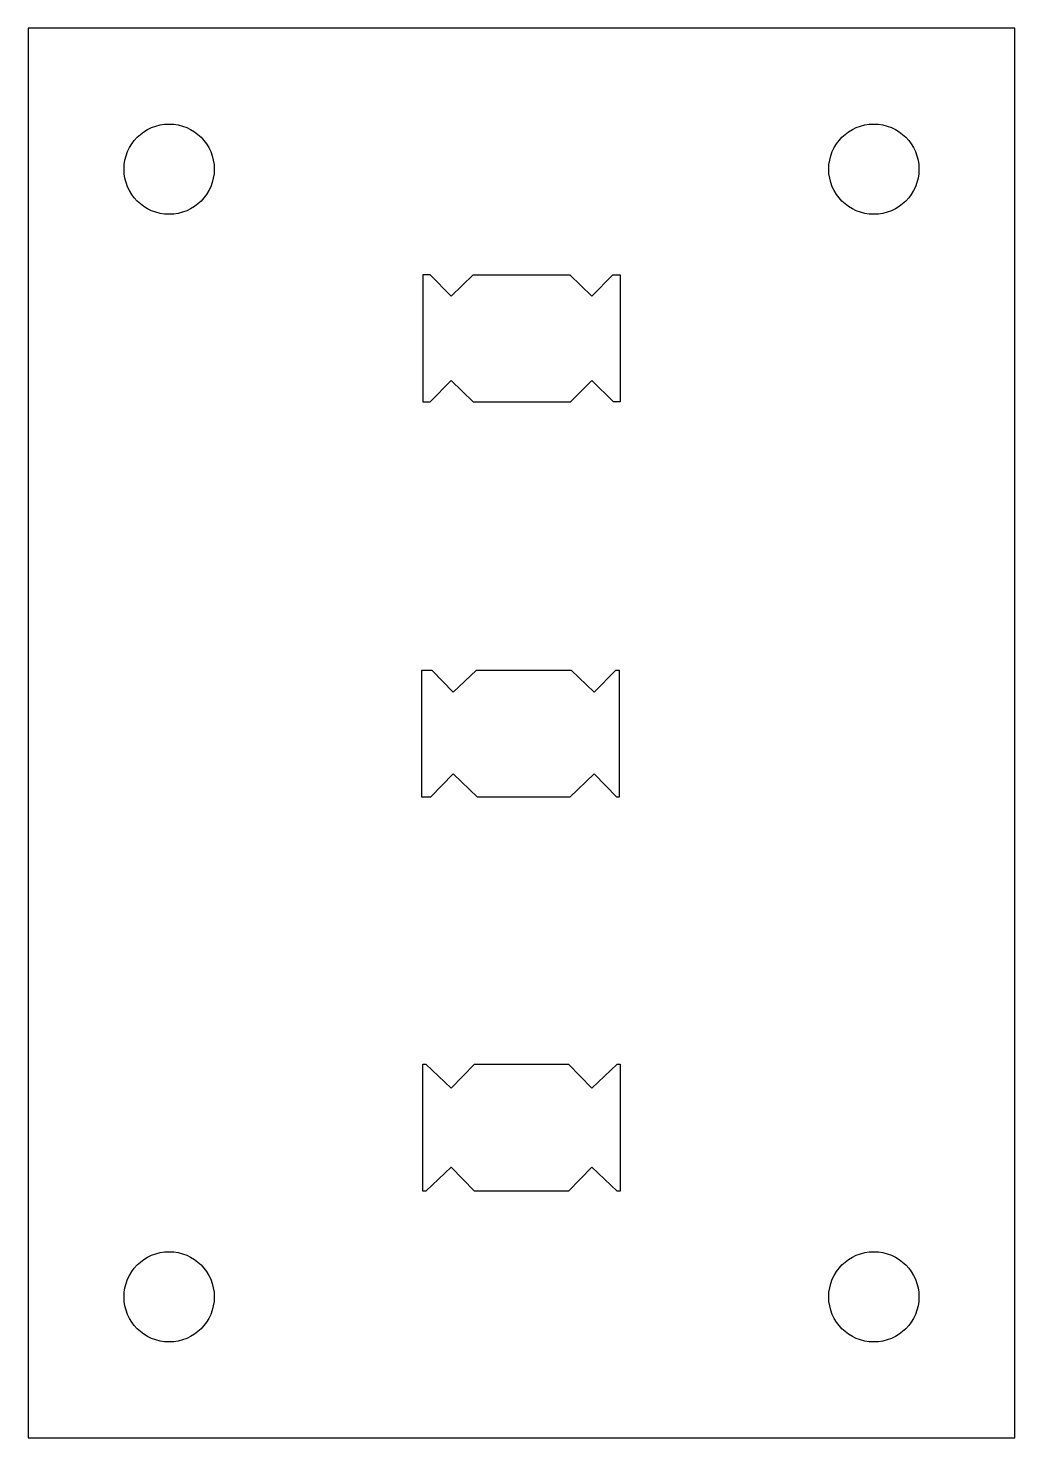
# Model space of a CAD drawing. Header units: millimetres. Extents: x -17.5 to 17.5, y -25 to 25.
import ezdxf

# ---------------------------------------------------------------- set-up
doc = ezdxf.new("R2010")
doc.units = ezdxf.units.MM
doc.layers.add('Sketch', color=7, linetype='CONTINUOUS')

msp = doc.modelspace()

# ---------------------------------------------------------------- linework, layer by layer
at = {"layer": 'Sketch'}
for p, q in [((17.5, 25), (-17.5, 25)), ((-17.5, 25), (-17.5, -25)), ((17.5, -25), (17.5, 25)), ((-3.5, 16.25), (-3.5, 11.75)), ((-3.237, 16.25), (-3.5, 16.25)), ((-2.5, 15.5), (-3.237, 16.25)), ((-2.5, 15.5), (-1.71, 16.25)), ((-1.71, 16.25), (1.71, 16.25)), ((2.5, 15.5), (1.71, 16.25)), ((2.5, 15.5), (3.237, 16.25)), ((3.238, 16.25), (3.5, 16.25)), ((3.5, 16.25), (3.5, 11.75)), ((-2.5, 12.5), (-3.237, 11.75)), ((-2.5, 12.5), (-1.71, 11.75)), ((2.5, 12.5), (1.737, 11.75)), ((2.5, 12.5), (3.263, 11.75)), ((-3.5, 11.75), (-3.237, 11.75)), ((-1.71, 11.75), (1.737, 11.75)), ((3.5, 11.75), (3.263, 11.75)), ((-3.535, -2.271), (-3.535, 2.229)), ((-3.535, 2.229), (-3.186, 2.229)), ((-2.422, 1.452), (-3.186, 2.229)), ((-2.422, 1.452), (-1.602, 2.229)), ((-1.602, 2.229), (1.759, 2.229)), ((2.578, 1.452), (1.759, 2.229)), ((2.578, 1.452), (3.343, 2.229)), ((3.343, 2.229), (3.465, 2.229)), ((3.465, 2.229), (3.465, -2.271)), ((-2.422, -1.448), (-3.23, -2.271)), ((-2.422, -1.448), (-1.555, -2.271)), ((2.578, -1.448), (1.712, -2.271)), ((2.578, -1.448), (3.387, -2.271)), ((-3.23, -2.271), (-3.535, -2.271)), ((1.712, -2.271), (-1.555, -2.271)), ((3.465, -2.271), (3.387, -2.271)), ((-3.5, -16.25), (-3.5, -11.75)), ((-3.5, -11.75), (-3.396, -11.75)), ((-2.5, -12.6), (-3.396, -11.75)), ((-2.5, -12.6), (-1.665, -11.75)), ((-1.665, -11.75), (1.665, -11.75)), ((2.5, -12.6), (1.665, -11.75)), ((2.5, -12.6), (3.396, -11.75)), ((3.396, -11.75), (3.5, -11.75)), ((3.5, -11.75), (3.5, -16.25)), ((-2.5, -15.4), (-3.396, -16.25)), ((-2.5, -15.4), (-1.665, -16.25)), ((2.5, -15.4), (1.665, -16.25)), ((2.5, -15.4), (3.396, -16.25)), ((-3.396, -16.25), (-3.5, -16.25)), ((1.665, -16.25), (-1.665, -16.25)), ((3.5, -16.25), (3.396, -16.25)), ((-17.5, -25), (17.5, -25))]:
    msp.add_line(p, q, dxfattribs=at)
for centre in [(-12.5, 20), (12.5, 20), (-12.5, -20), (12.5, -20)]:
    msp.add_circle(centre, 1.6, dxfattribs=at)

doc.saveas('drawing.dxf')
